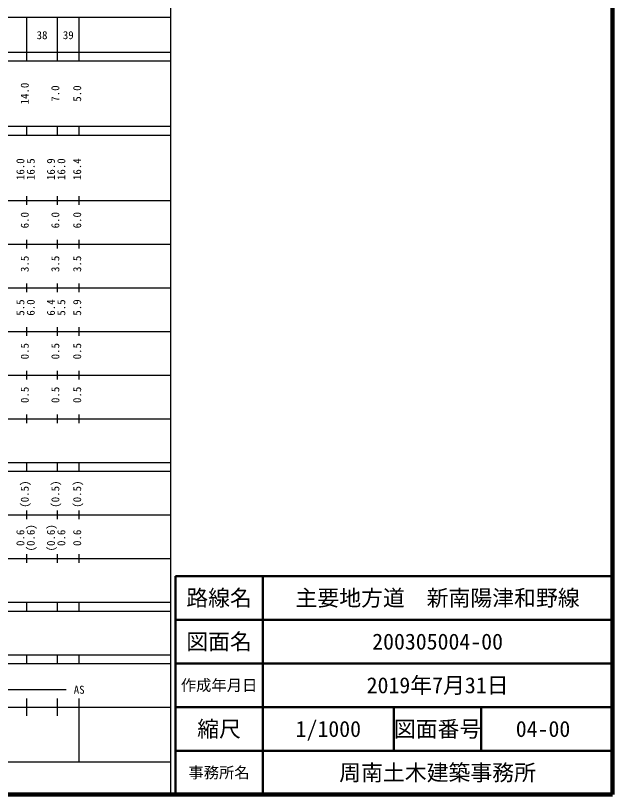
# Model space of a CAD drawing. Units: millimetres on the paper, enlarged 1000 times. Extents: x 40000 to 680000, y 20000 to 380000.
# Drawn here: x 543448 to 680000, y 20000 to 198357 of the extents above; entities that cross this region are included whole.
import ezdxf
from ezdxf.enums import TextEntityAlignment as Align

# ---------------------------------------------------------------- set-up
doc = ezdxf.new("R2010")
doc.units = ezdxf.units.MM
doc.header["$LTSCALE"] = 1000
for name, color, linetype, lineweight in [('M-TTL', 2, 'Continuous', 140), ('M-TTL-BAND', 7, 'Continuous', 25), ('M-TTL-FRAM', 2, 'Continuous', 50), ('M-TTL-LINE', 7, 'Continuous', 50)]:
    doc.layers.add(name, color=color, linetype=linetype, lineweight=lineweight)
doc.layers.add('M-TTL-TXT', color=7, linetype='Continuous')
doc.styles.add('ＭＳ ゴシック', font='')
doc.styles.get('ＭＳ ゴシック').set_extended_font_data('MS Gothic')

msp = doc.modelspace()

# ---------------------------------------------------------------- linework, layer by layer
at = {"layer": 'M-TTL'}
for p, q in [((680000, 20000), (680000, 380000)), ((40000, 20000), (680000, 20000))]:
    msp.add_line(p, q, dxfattribs=at)
at = {"layer": 'M-TTL-BAND'}
for p, q in [((579000, 20000), (579000, 370000)), ((68000, 198000), (579000, 198000)), ((546000, 188000), (546000, 198000)), ((553000, 188000), (553000, 198000)), ((558000, 188000), (558000, 198000)), ((40000, 190000), (579000, 190000)), ((40000, 188000), (579000, 188000)), ((40000, 173000), (579000, 173000)), ((546000, 171000), (546000, 173000)), ((553000, 171000), (553000, 173000)), ((558000, 171000), (558000, 173000)), ((40000, 171000), (579000, 171000)), ((546000, 155000), (546000, 157000)), ((553000, 155000), (553000, 157000)), ((558000, 155000), (558000, 157000)), ((40000, 156000), (579000, 156000)), ((546000, 145000), (546000, 147000)), ((553000, 145000), (553000, 147000)), ((558000, 145000), (558000, 147000)), ((46000, 146000), (579000, 146000)), ((52000, 136000), (579000, 136000)), ((546000, 135000), (546000, 137000)), ((553000, 135000), (553000, 137000)), ((558000, 135000), (558000, 137000)), ((546000, 125000), (546000, 127000)), ((553000, 125000), (553000, 127000)), ((558000, 125000), (558000, 127000)), ((46000, 126000), (579000, 126000)), ((52000, 116000), (579000, 116000)), ((546000, 115000), (546000, 117000)), ((553000, 115000), (553000, 117000)), ((558000, 115000), (558000, 117000)), ((46000, 106000), (579000, 106000)), ((546000, 105000), (546000, 107000)), ((553000, 105000), (553000, 107000)), ((558000, 105000), (558000, 107000)), ((40000, 96000), (579000, 96000)), ((546000, 94000), (546000, 96000)), ((553000, 94000), (553000, 96000)), ((558000, 94000), (558000, 96000)), ((40000, 94000), (579000, 94000)), ((49000, 84000), (579000, 84000)), ((546000, 83000), (546000, 85000)), ((553000, 83000), (553000, 85000)), ((558000, 83000), (558000, 85000)), ((546000, 73000), (546000, 75000)), ((553000, 73000), (553000, 75000)), ((558000, 73000), (558000, 75000)), ((40000, 74000), (579000, 74000)), ((40000, 64000), (579000, 64000)), ((546000, 62000), (546000, 64000)), ((553000, 62000), (553000, 64000)), ((558000, 62000), (558000, 64000)), ((40000, 62000), (579000, 62000)), ((40000, 52000), (579000, 52000)), ((546000, 50000), (546000, 52000)), ((553000, 50000), (553000, 52000)), ((558000, 50000), (558000, 52000)), ((40000, 50000), (579000, 50000)), ((71000, 44000), (555000, 44000)), ((546000, 38000), (546000, 42000)), ((553000, 38000), (553000, 42000)), ((558000, 27500), (558000, 42000)), ((40000, 40000), (579000, 40000)), ((68000, 27500), (579000, 27500))]:
    msp.add_line(p, q, dxfattribs=at)
at = {"layer": 'M-TTL-FRAM'}
for p, q in [((680000, 70000), (580000, 70000)), ((580000, 70000), (580000, 20000))]:
    msp.add_line(p, q, dxfattribs=at)
at = {"layer": 'M-TTL-LINE'}
for p, q in [((600000, 70000), (600000, 20000)), ((680000, 60000), (580000, 60000)), ((680000, 50000), (580000, 50000)), ((680000, 40000), (580000, 40000)), ((630000, 40000), (630000, 30000)), ((650000, 40000), (650000, 30000)), ((680000, 30000), (580000, 30000))]:
    msp.add_line(p, q, dxfattribs=at)

# ---------------------------------------------------------------- texts
at = {"layer": 'M-TTL-BAND', "style": 'ＭＳ ゴシック'}
for s, p in [('38', (549500, 192405)), ('39', (555500, 192405)), ('AS', (558000, 42500))]:
    msp.add_text(s, height=1833, dxfattribs=at).set_placement(p, align=Align.BOTTOM_CENTER)
for s, p in [('14.0', (547000, 180500)), ('7.0', (554000, 180500)), ('5.0', (559000, 180500)), ('16.0', (546000, 163174)), ('16.5', (548370, 163174)), ('16.9', (553000, 163174)), ('16.0', (555370, 163174)), ('16.4', (559000, 163174)), ('6.0', (547000, 151500)), ('6.0', (554000, 151500)), ('6.0', (559000, 151500)), ('3.5', (547000, 141500)), ('3.5', (554000, 141500)), ('3.5', (559000, 141500)), ('5.5', (546000, 131500)), ('6.0', (548370, 131500)), ('6.4', (553000, 131500)), ('5.5', (555370, 131500)), ('5.9', (559000, 131500)), ('0.5', (547000, 121500)), ('0.5', (554000, 121500)), ('0.5', (559000, 121500)), ('0.5', (547000, 111500)), ('0.5', (554000, 111500)), ('0.5', (559000, 111500)), ('(0.5)', (547000, 88764)), ('(0.5)', (554000, 88764)), ('(0.5)', (559000, 88764)), ('0.6', (546000, 78764)), ('(0.6)', (548370, 78764)), ('(0.6)', (553000, 78764)), ('0.6', (555370, 78764)), ('0.6', (559000, 78764))]:
    msp.add_text(s, height=1833, rotation=90, dxfattribs=at).set_placement(p, align=Align.BOTTOM_CENTER)
at = {"layer": 'M-TTL-TXT', "style": 'ＭＳ ゴシック'}
for s, height, p in [('路線名', 3666, (590000, 65000)), ('路線名', 3666, (590000, 65000)), ('主要地方道\u3000新南陽津和野線', 3666, (640000, 65000)), ('図面名', 3666, (590000, 55000)), ('図面名', 3666, (590000, 55000)), ('200305004-00', 3666, (640000, 55000)), ('作成年月日', 2566, (590000, 45000)), ('作成年月日', 2566, (590000, 45000)), ('2019年7月31日', 3666, (640000, 45000)), ('縮尺', 3666, (590000, 35000)), ('縮尺', 3666, (590000, 35000)), ('1/1000', 3666, (615000, 35000)), ('図面番号', 3666, (640000, 35000)), ('図面番号', 3666, (640000, 35000)), ('04-00', 3666, (664125, 35000)), ('周南土木建築事務所', 3666, (640000, 25000)), ('事務所名', 2566, (590000, 25000)), ('事務所名', 2566, (590000, 25000))]:
    msp.add_text(s, height=height, dxfattribs=at).set_placement(p, align=Align.MIDDLE_CENTER)

doc.saveas('drawing.dxf')
